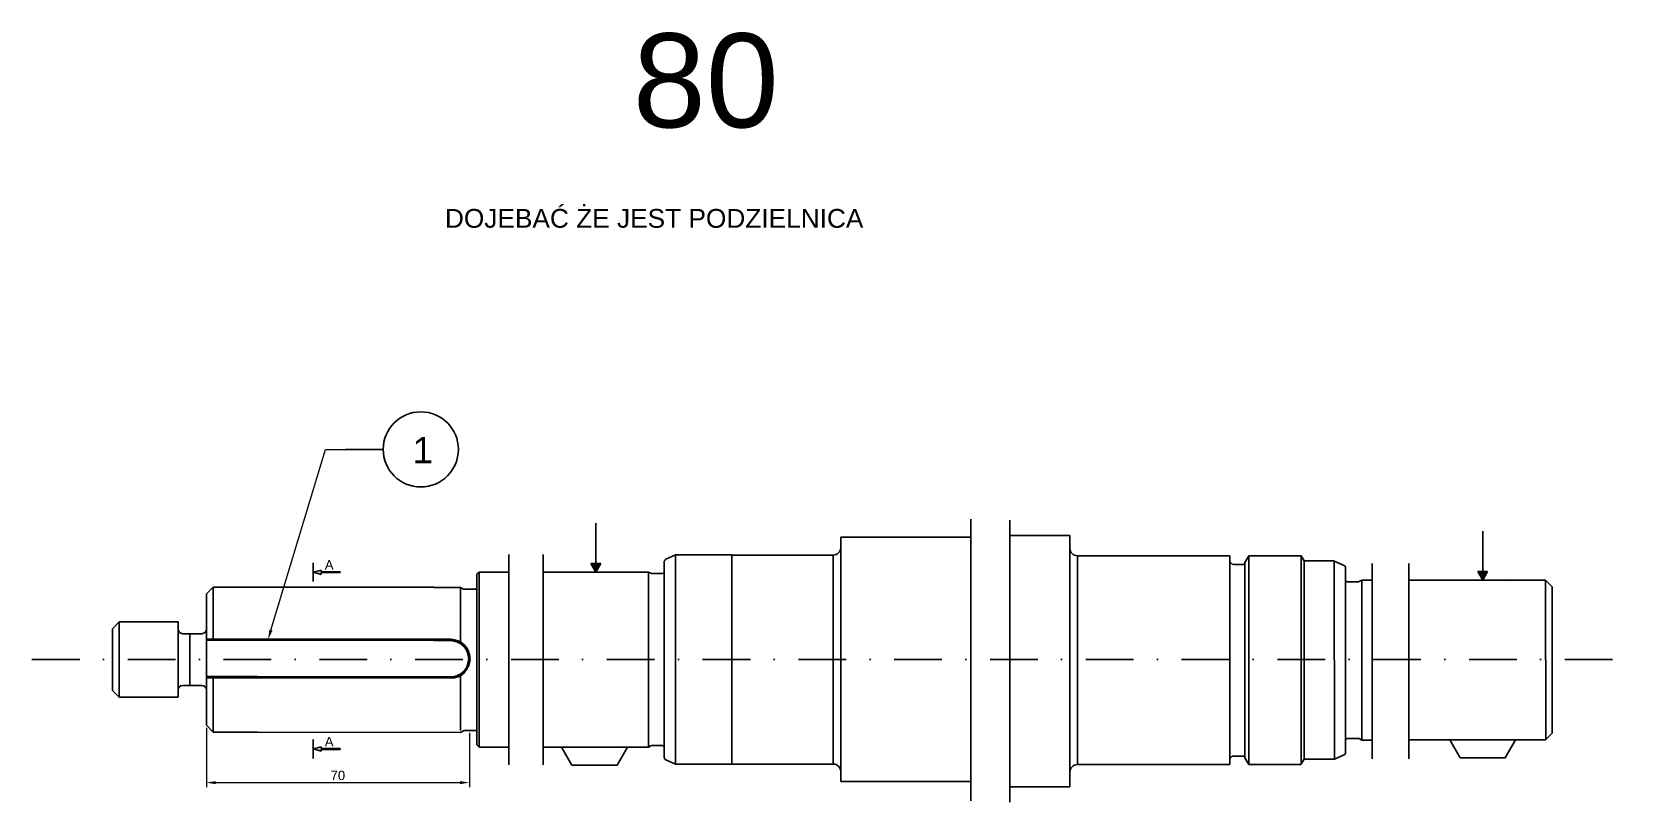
# Model space of a CAD drawing. Header units: millimetres. Extents: x 1335 to 6286, y 608 to 2939.
# Drawn here: x 4728.9 to 5154.5, y 2378.1 to 2583.1 of the extents above; entities that cross this region are included whole.
import ezdxf
from ezdxf import colors
from ezdxf.entities.mleader import LeaderData, LeaderLine
from ezdxf.math import Vec2, Vec3

# ---------------------------------------------------------------- set-up
doc = ezdxf.new("R2010")
doc.units = ezdxf.units.MM
doc.linetypes.add('CENTER', pattern=[50.8, 31.75, -6.35, 6.35, -6.35])
doc.linetypes.add('DASHDOT', pattern=[25.4, 12.7, -6.35, 0, -6.35])
for name, color, linetype, lineweight in [('01.1 CIĄG. Z PRZERWANIEM', 255, 'Amzigzag', 35), ('01.1 CIĄGŁA CIENKA', 255, 'Continuous', 35), ('01.2 CIĄGŁA GRUBA', 7, 'Continuous', 70), ('04.1 DŁ. K+K CIENKA', 255, 'DASHDOT', 35), ('odkuwka', 1, 'CENTER', 35)]:
    doc.layers.add(name, color=color, linetype=linetype, lineweight=lineweight)
doc.styles.get("Standard").update_dxf_attribs({"font": 'arial.ttf'})
doc.linetypes.add('Amzigzag', pattern='A,0.0001,[136,genltshp.shx,S=0.04,R=0,X=0,Y=0],-11', length=11.0001)
doc.dimstyles.new('ISO-25$0', dxfattribs={"dimtxt": 2.5, "dimasz": 2.5, "dimexe": 1.25, "dimexo": 0.625, "dimtad": 1, "dimtxsty": 'Standard', "dimcen": 2.5, "dimadec": 0, "dimazin": 0, "dimtfac": 1, "dimtmove": 0, "dimatfit": 3, "dimfxl": 1, "dimarcsym": 0})

# ---------------------------------------------------------------- blocks, each defined once
blk = doc.blocks.new('*D169')
at = {"layer": '01.1 CIĄGŁA CIENKA', "color": 0, "lineweight": -2, "transparency": 16777216}
for p, q in [((4775.3, 2397.93), (4775.3, 2382.06)), ((4845.29, 2396.56), (4845.29, 2382.06)), ((4777.8, 2383.31), (4842.79, 2383.31))]:
    blk.add_line(p, q, dxfattribs=at)
at = {"layer": '01.1 CIĄGŁA CIENKA', "color": 0, "transparency": 16777216}
for points in [[(4777.8, 2383.72), (4777.8, 2382.89), (4775.3, 2383.31)], [(4842.79, 2383.72), (4842.79, 2382.89), (4845.29, 2383.31)]]:
    blk.add_solid(points, dxfattribs=at)
at = {"layer": 'Defpoints', "color": 0, "transparency": 16777216}
for p in [(4775.3, 2398.55), (4845.29, 2397.18), (4845.29, 2383.31)]:
    blk.add_point(p, dxfattribs=at)
at = {"layer": '01.1 CIĄGŁA CIENKA', "color": 0, "transparency": 16777216, "insert": (4810.29, 2385.21), "char_height": 2.5, "attachment_point": 5}
blk.add_mtext('70', dxfattribs=at)

msp = doc.modelspace()

# ---------------------------------------------------------------- hatches: boundary and pattern name
at = {"layer": '01.1 CIĄGŁA CIENKA'}
h = msp.add_hatch(color=256, dxfattribs=at)
h.dxf.hatch_style = 1
h.paths.add_polyline_path([(4805.814, 2439.402), (4805.814, 2439.862), (4803.704, 2439.296), (4805.814, 2438.731), (4805.814, 2439.191), (4810.876, 2439.191), (4810.876, 2439.402)])
h = msp.add_hatch(color=256, dxfattribs=at)
h.dxf.hatch_style = 1
h.paths.add_polyline_path([(4880.261, 2441.632), (4878.942, 2441.632), (4878.942, 2439.348)])
h.paths.add_polyline_path([(4878.942, 2441.632), (4877.624, 2441.632), (4878.942, 2439.348)])
h = msp.add_hatch(color=256, dxfattribs=at)
h.dxf.hatch_style = 1
h.paths.add_polyline_path([(5116.316, 2439.505), (5114.997, 2439.505), (5114.997, 2437.222)])
h.paths.add_polyline_path([(5114.997, 2439.505), (5113.679, 2439.505), (5114.997, 2437.222)])
h = msp.add_hatch(color=256, dxfattribs=at)
h.dxf.hatch_style = 1
h.paths.add_polyline_path([(4805.814, 2392.37), (4805.814, 2392.83), (4803.704, 2392.264), (4805.814, 2391.699), (4805.814, 2392.159), (4810.876, 2392.159), (4810.876, 2392.37)])

# ---------------------------------------------------------------- linework, layer by layer
at = {"layer": '01.1 CIĄG. Z PRZERWANIEM'}
for p, q in [((4978.732, 2378.46), (4978.732, 2453.442)), ((4989.12, 2453.13), (4989.12, 2378.148)), ((4855.834, 2388.032), (4855.834, 2444.032)), ((4864.912, 2444.055), (4864.912, 2388.055)), ((5085.574, 2389.637), (5085.574, 2441.637)), ((5095.321, 2441.637), (5095.321, 2389.637))]:
    msp.add_line(p, q, dxfattribs=at)
at = {"layer": '01.1 CIĄGŁA CIENKA'}
for p, q in [((4812.364, 2471.982), (4822.364, 2471.982)), ((4878.942, 2452.348), (4878.942, 2439.348)), ((4944.128, 2448.607), (4978.732, 2448.607)), ((4944.128, 2445.852), (4944.128, 2448.607)), ((4944.128, 2448.607), (4944.128, 2383.607)), ((4989.12, 2449.08), (5005.12, 2449.08)), ((5005.12, 2449.08), (5005.12, 2415.63)), ((5114.997, 2450.222), (5114.997, 2437.222)), ((4900.121, 2443.927), (4897.603, 2442.739)), ((4900.121, 2443.927), (4915.128, 2443.927)), ((4900.121, 2443.927), (4900.121, 2388.177)), ((4915.128, 2388.177), (4915.128, 2443.927)), ((4915.128, 2443.927), (4915.128, 2388.177)), ((4915.128, 2443.852), (4942.158, 2443.852)), ((4942.126, 2388.252), (4942.126, 2443.852)), ((5047.727, 2443.687), (5007.12, 2443.687)), ((5007.143, 2443.687), (5007.143, 2388.087)), ((5007.143, 2443.387), (5007.143, 2388.387)), ((5047.727, 2443.687), (5047.727, 2388.087)), ((5052.768, 2443.687), (5051.727, 2441.887)), ((5052.768, 2443.687), (5066.703, 2443.662)), ((5052.768, 2443.687), (5052.768, 2388.087)), ((5067.499, 2442.284), (5066.703, 2443.662)), ((5066.703, 2443.662), (5066.703, 2388.094)), ((4803.704, 2436.796), (4803.704, 2441.796)), ((4803.704, 2439.296), (4805.814, 2439.862)), ((4803.704, 2439.296), (4805.814, 2438.731)), ((4805.814, 2439.402), (4805.814, 2439.862)), ((4805.814, 2439.402), (4810.876, 2439.402)), ((4810.876, 2439.191), (4805.814, 2439.191)), ((4805.814, 2439.191), (4805.814, 2438.731)), ((4810.876, 2439.402), (4810.876, 2439.191)), ((4847.286, 2438.755), (4847.886, 2439.355)), ((4847.286, 2438.755), (4847.286, 2393.355)), ((4847.286, 2438.755), (4847.286, 2393.355)), ((4847.886, 2439.355), (4855.834, 2439.355)), ((4847.886, 2439.355), (4847.886, 2392.755)), ((4864.912, 2439.348), (4892.973, 2439.348)), ((4878.942, 2439.348), (4877.624, 2441.632)), ((4880.261, 2441.632), (4877.624, 2441.632)), ((4878.942, 2439.348), (4880.261, 2441.632)), ((4893.546, 2439.008), (4892.973, 2439.348)), ((4892.973, 2439.348), (4892.973, 2392.748)), ((4896.734, 2438.948), (4893.757, 2438.948)), ((4897.128, 2442.015), (4897.13, 2390.069)), ((4897.128, 2442.014), (4897.13, 2390.069)), ((5051.327, 2441.387), (5048.727, 2441.387)), ((5048.727, 2441.387), (5048.727, 2441.387)), ((5051.727, 2441.887), (5051.727, 2419.845)), ((5067.499, 2442.284), (5067.459, 2389.531)), ((5075.499, 2442.284), (5067.499, 2442.28)), ((5075.499, 2442.284), (5067.499, 2442.284)), ((5078.272, 2440.969), (5075.499, 2442.279)), ((5075.519, 2389.524), (5075.499, 2442.279)), ((5078.523, 2440.614), (5078.519, 2391.172)), ((5078.523, 2440.614), (5078.519, 2391.173)), ((5114.997, 2437.222), (5113.679, 2439.505)), ((5116.316, 2439.505), (5113.679, 2439.505)), ((5114.997, 2437.222), (5116.316, 2439.505)), ((4775.295, 2433.553), (4777.095, 2435.353)), ((4777.095, 2435.353), (4835.85, 2435.353)), ((4777.095, 2421.353), (4777.095, 2435.353)), ((4835.85, 2435.263), (4842.906, 2435.263)), ((4843.698, 2434.804), (4842.906, 2435.263)), ((4842.906, 2420.522), (4842.906, 2435.263)), ((4846.886, 2434.744), (4843.908, 2434.744)), ((5078.922, 2436.733), (5081.899, 2436.733)), ((5082.11, 2436.793), (5082.849, 2437.224)), ((5085.574, 2437.224), (5082.849, 2437.224)), ((5082.849, 2437.224), (5082.849, 2394.624)), ((5131.684, 2437.22), (5095.321, 2437.224)), ((5133.484, 2435.424), (5131.684, 2437.224)), ((5131.684, 2437.224), (5131.787, 2394.68)), ((5133.484, 2435.424), (5133.484, 2396.48)), ((5133.484, 2435.424), (5133.484, 2435.424)), ((5133.484, 2435.424), (5133.484, 2396.48)), ((5133.484, 2435.424), (5133.484, 2435.424)), ((4775.295, 2433.553), (4775.295, 2398.553)), ((4775.295, 2416.053), (4775.295, 2433.553)), ((4775.295, 2433.553), (4775.295, 2398.553)), ((4750.286, 2424.259), (4752.086, 2426.059)), ((4752.086, 2426.059), (4767.795, 2426.059)), ((4752.086, 2426.059), (4752.086, 2406.059)), ((4752.086, 2426.059), (4752.086, 2426.059)), ((4767.795, 2426.053), (4767.795, 2416.053)), ((4750.286, 2407.851), (4750.286, 2424.259)), ((4750.286, 2407.851), (4750.286, 2424.259)), ((4767.795, 2424.141), (4767.795, 2425.108)), ((4768.995, 2422.941), (4774.095, 2422.941)), ((4774.095, 2422.941), (4770.895, 2422.941)), ((4770.895, 2422.941), (4770.895, 2416.053)), ((5051.727, 2389.887), (5051.727, 2419.845)), ((4767.795, 2406.053), (4767.795, 2416.053)), ((4770.895, 2409.166), (4770.895, 2416.053)), ((4775.295, 2416.053), (4775.295, 2398.553)), ((5005.12, 2382.18), (5005.12, 2415.63)), ((4768.995, 2409.166), (4774.095, 2409.166)), ((4774.095, 2409.166), (4770.895, 2409.166)), ((4777.095, 2411.353), (4777.095, 2396.753)), ((4842.906, 2412.005), (4842.906, 2397.163)), ((4750.286, 2407.851), (4752.086, 2406.051)), ((4752.086, 2406.051), (4767.795, 2406.053)), ((4767.795, 2407.966), (4767.795, 2406.999)), ((4775.295, 2398.553), (4777.095, 2396.753)), ((4777.095, 2396.753), (4788.928, 2396.753)), ((4788.928, 2396.753), (4842.906, 2396.663)), ((4843.698, 2397.123), (4842.906, 2396.663)), ((4846.886, 2397.183), (4843.908, 2397.183)), ((5133.484, 2396.48), (5131.684, 2394.68)), ((4803.704, 2389.764), (4803.704, 2394.764)), ((4803.704, 2392.264), (4805.814, 2392.83)), ((4803.704, 2392.264), (4805.814, 2391.699)), ((4805.814, 2392.37), (4805.814, 2392.83)), ((4805.814, 2392.37), (4810.876, 2392.37)), ((4810.876, 2392.159), (4805.814, 2392.159)), ((4805.814, 2392.159), (4805.814, 2391.699)), ((4810.876, 2392.37), (4810.876, 2392.159)), ((4847.286, 2393.355), (4847.886, 2392.755)), ((4847.286, 2393.355), (4847.886, 2392.755)), ((4847.886, 2392.755), (4855.834, 2392.755)), ((4864.912, 2392.748), (4892.973, 2392.748)), ((4872.601, 2387.984), (4869.85, 2392.748)), ((4884.601, 2387.984), (4887.351, 2392.748)), ((4893.546, 2393.088), (4892.973, 2392.748)), ((4896.734, 2393.148), (4893.757, 2393.148)), ((5078.922, 2395.086), (5081.899, 2395.086)), ((5082.11, 2395.026), (5082.849, 2394.624)), ((5082.849, 2394.624), (5085.574, 2394.624)), ((5131.684, 2394.68), (5095.321, 2394.68)), ((5108.992, 2389.916), (5106.241, 2394.68)), ((5120.992, 2389.916), (5123.742, 2394.68)), ((4884.601, 2387.984), (4872.601, 2387.984)), ((4900.116, 2388.177), (4897.612, 2389.345)), ((4900.116, 2388.177), (4915.128, 2388.177)), ((4915.128, 2388.252), (4942.126, 2388.252)), ((5047.727, 2388.087), (5007.12, 2388.087)), ((5051.327, 2390.387), (5048.727, 2390.387)), ((5048.727, 2390.387), (5048.727, 2390.387)), ((5052.766, 2388.087), (5051.727, 2389.887)), ((5052.766, 2388.087), (5066.63, 2388.087)), ((5067.459, 2389.531), (5066.63, 2388.094)), ((5067.459, 2389.531), (5075.519, 2389.524)), ((5078.293, 2390.818), (5075.519, 2389.524)), ((5120.992, 2389.916), (5108.992, 2389.916)), ((4944.128, 2386.252), (4944.128, 2383.607)), ((4944.128, 2383.607), (4978.732, 2383.607)), ((4989.12, 2382.18), (5005.12, 2382.18))]:
    msp.add_line(p, q, dxfattribs=at)
msp.add_lwpolyline([(5067.499, 2442.281), (5067.459, 2389.531)], dxfattribs=at)
at = {"layer": '01.1 CIĄGŁA CIENKA', "color": 136, "linetype": 'Continuous', "lineweight": 20, "true_color": 0x008080}
msp.add_lwpolyline([(5122.631, 2436.922), (5122.623, 2436.922)], dxfattribs=at)
at = {"layer": '01.1 CIĄGŁA CIENKA'}
msp.add_circle((4832.364, 2471.982), 10, dxfattribs=at)
for centre, radius, start, end in [((4942.143, 2445.838), 1.986, 269.58692, 0.1711), ((5007.12, 2445.687), 2, 180, 270), ((4893.757, 2439.348), 0.4, 238.22906, 270), ((4896.734, 2439.348), 0.4, 270, 360), ((4898.088, 2441.903), 0.966, 120.1325, 173.42595), ((5048.727, 2442.387), 1, 180, 270), ((5051.327, 2441.787), 0.4, 270, 360), ((5076.866, 2439.711), 1.887, 28.58593, 41.82124), ((4843.908, 2435.144), 0.4, 238.22906, 270), ((4846.886, 2435.144), 0.4, 270, 360), ((5078.922, 2437.133), 0.4, 180, 270), ((5081.899, 2437.133), 0.4, 270, 301.77094), ((4768.995, 2424.141), 1.2, 180, 270), ((4774.095, 2424.141), 1.2, 270.00002, 0), ((4768.995, 2407.966), 1.2, 90, 180), ((4774.095, 2407.966), 1.2, 360, 89.99998), ((4843.908, 2396.783), 0.4, 90, 121.77094), ((4846.886, 2396.783), 0.4, 0, 90), ((4893.757, 2392.748), 0.4, 90, 121.77094), ((4896.734, 2392.748), 0.4, 0, 90), ((5078.922, 2394.686), 0.4, 90, 180), ((5081.899, 2394.686), 0.4, 58.22906, 90), ((4898.121, 2390.205), 1, 187.82495, 239.40039), ((4942.113, 2386.236), 2.016, 0.25442, 89.62227), ((5007.12, 2386.087), 2, 90, 180), ((5048.727, 2389.387), 1, 90, 180), ((5051.327, 2389.987), 0.4, 0, 90), ((5077.582, 2391.521), 1, 315.31518, 339.64581)]:
    msp.add_arc(centre, radius, start, end, dxfattribs=at)
at = {"layer": '01.2 CIĄGŁA GRUBA'}
for p, q in [((4835.85, 2421.263), (4775.295, 2421.353)), ((4840.286, 2421.263), (4835.85, 2421.263)), ((4788.928, 2411.353), (4775.295, 2411.353)), ((4840.286, 2411.263), (4788.928, 2411.353))]:
    msp.add_line(p, q, dxfattribs=at)
for start, end in [(0, 90), (270, 360)]:
    msp.add_arc((4840.286, 2416.263), 5, start, end, dxfattribs=at)
at = {"layer": '04.1 DŁ. K+K CIENKA'}
msp.add_line((4728.876, 2416.055), (5154.476, 2416.055), dxfattribs=at)

# ---------------------------------------------------------------- texts
at = {"layer": '01.1 CIĄGŁA CIENKA', "attachment_point": 1}
for s, width, gutter_width, insert, char_height in [('DOJEBAĆ ŻE JEST PODZIELNICA ', 342.53267, 12.5, (4838.794, 2535.957), 5), ('1', 6.92921, 1, (4830.187, 2475.267), 7), ('A', 5.11873, 12.5, (4806.808, 2442.505), 2.5), ('A', 5.11873, 12.5, (4806.808, 2395.474), 2.5)]:
    msp.add_mtext_dynamic_manual_height_columns(s, width=width, gutter_width=gutter_width, heights=[0], dxfattribs=dict(at, insert=insert, char_height=char_height))
at = {"layer": 'odkuwka', "insert": (4888.794, 2582.682), "char_height": 25, "attachment_point": 1}
msp.add_mtext_dynamic_manual_height_columns('80', width=57.69407, gutter_width=1, heights=[0], dxfattribs=at)

# ---------------------------------------------------------------- dimensions: what is measured, and where the dimension line sits
at = {"layer": '01.1 CIĄGŁA CIENKA'}
dim = msp.add_linear_dim(base=(4845.286, 2383.306), p1=(4775.295, 2398.553), p2=(4845.286, 2397.183), text='70', dimstyle='ISO-25$0', dxfattribs=at)
dim.commit()
dim.dimension.update_dxf_attribs({"geometry": '*D169', "text_midpoint": (4810.291, 2385.207)})

# ---------------------------------------------------------------- leaders
ml = msp.add_multileader_mtext('Standard', dxfattribs=at)
ml.set_content('', color=256)
ml.set_leader_properties()
ml.build(insert=Vec2(0, 0))
ml.multileader.update_dxf_attribs({"dogleg_length": 0.36, "arrow_head_size": 2.7, "scale": 15})
ctx = ml.context
ctx.base_point, ctx.scale, ctx.char_height, ctx.arrow_head_size, ctx.landing_gap_size, ctx.plane_origin = Vec3(4812.364, 2471.982), 15, 2.7, 2.7, 1.35, Vec3(4791.701, 2421.329)
notes = []
notes.append((ctx, [(0, (1, 1, 0), (4806.964, 2471.982), (1, 0), 5.4, [(0, [(4791.701, 2421.329)], 0, [])])]))
ctx.mtext.insert, ctx.mtext.flow_direction = Vec3(4813.714, 2473.332), 5
for ctx, leaders in notes:
    for number, flags, end, landing, length, lines in leaders:
        leader = LeaderData()
        leader.index, (leader.has_last_leader_line, leader.has_dogleg_vector, leader.attachment_direction) = number, flags
        leader.last_leader_point, leader.dogleg_vector, leader.dogleg_length = Vec3(end), Vec3(landing), length
        for number, points, colour, breaks in lines:
            line = LeaderLine()
            line.index, line.vertices, line.color, line.breaks = number, Vec3.list(points), colors.encode_raw_color(colour), breaks
            leader.lines.append(line)
        ctx.leaders.append(leader)

doc.saveas('drawing.dxf')
